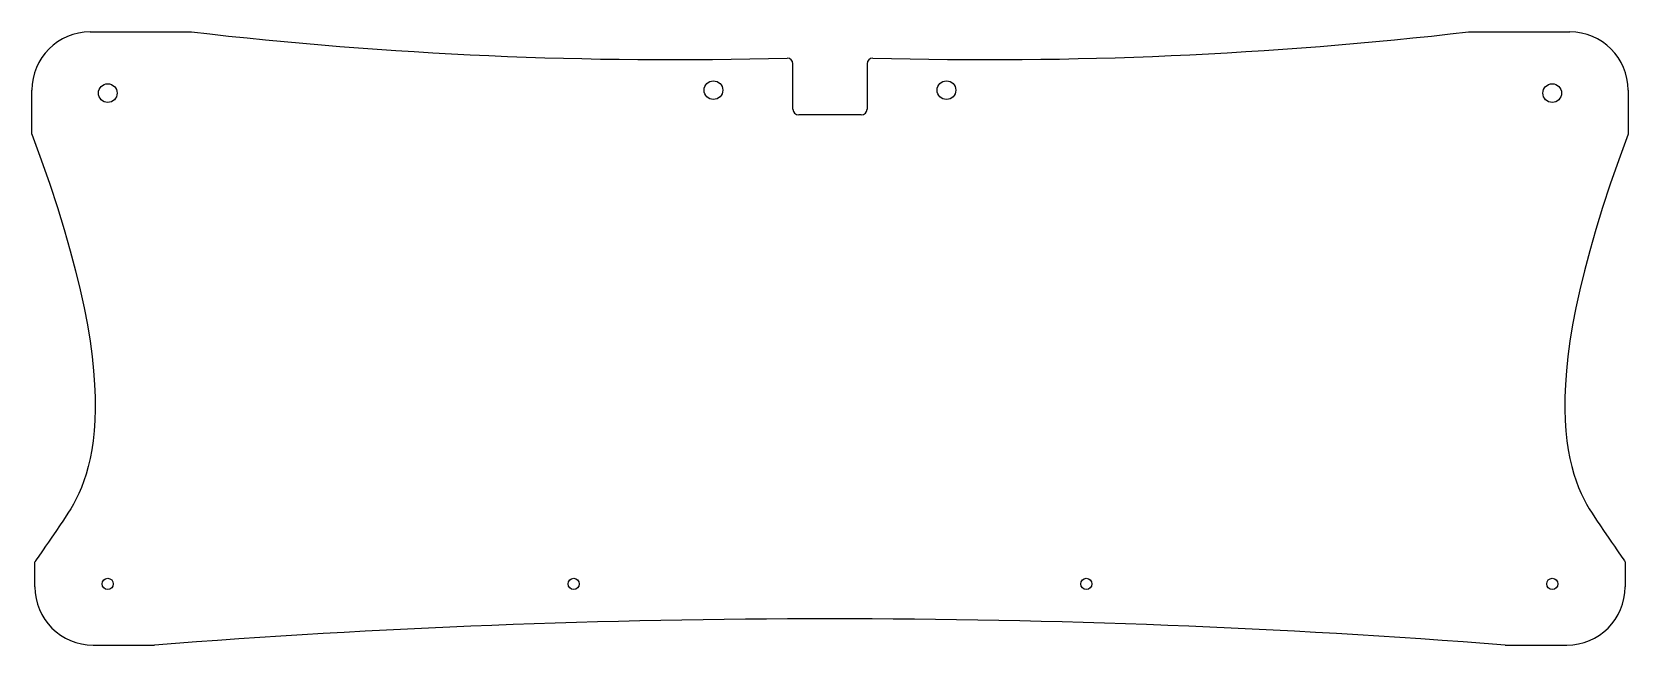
# Model space of a CAD drawing. Header units: millimetres. Extents: x 0 to 274, y 1 to 106.
import ezdxf

# ---------------------------------------------------------------- set-up
doc = ezdxf.new("R2010")
doc.units = ezdxf.units.MM
doc.layers.get('0').update_dxf_attribs({"lineweight": 25, "true_color": 0x000000})

msp = doc.modelspace()

# ---------------------------------------------------------------- linework, layer by layer
for p, q in [((10.5, 106.2), (27.85, 106.2)), ((246.81, 106.2), (264.15, 106.2)), ((130.97, 92.96), (130.97, 100.71)), ((143.68, 100.71), (143.68, 92.96)), ((0.5, 88.67), (0.5, 96.2)), ((274.15, 96.2), (274.15, 88.67)), ((142.68, 91.96), (131.97, 91.96)), ((1, 11), (1, 15.27)), ((273.65, 15.27), (273.65, 11)), ((11, 1), (21.5, 1)), ((253.1, 1), (263.65, 1))]:
    msp.add_line(p, q)
for centre, radius in [((13.5, 95.7), 1.6), ((117.34, 96.2), 1.6), ((157.29, 96.2), 1.6), ((261.15, 95.7), 1.6), ((13.5, 11.5), 0.956), ((93.38, 11.5), 0.956), ((181.27, 11.5), 0.956), ((261.15, 11.5), 0.956)]:
    msp.add_circle(centre, radius)
for centre, radius, start, end in [((10.5, 96.2), 10, 90, 180), ((110.37, 819.02), 717.58, 263.39618, 271.56551), ((164.28, 819.03), 717.59, 268.43449, 276.60377), ((264.15, 96.2), 10, 0, 90), ((129.97, 100.71), 1, 0, 89.8945), ((144.68, 100.71), 1, 90.1055, 180), ((131.97, 92.96), 1, 180, 270), ((142.68, 92.96), 1, 270, 360), ((11, 11), 10, 180, 270), ((263.65, 11), 10, 270, 0), ((137.3, -1486.96), 1492.46, 85.54998, 94.45002)]:
    msp.add_arc(centre, radius, start, end)
for points in [[(0.5, 88.67), (18.46, 40.72), (1, 15.27), (1, 15.27), (1, 15.27)], [(274.15, 88.67), (256.19, 40.72), (273.65, 15.27), (273.65, 15.27), (273.65, 15.27)]]:
    msp.add_open_spline(points, degree=3)

doc.saveas('drawing.dxf')
